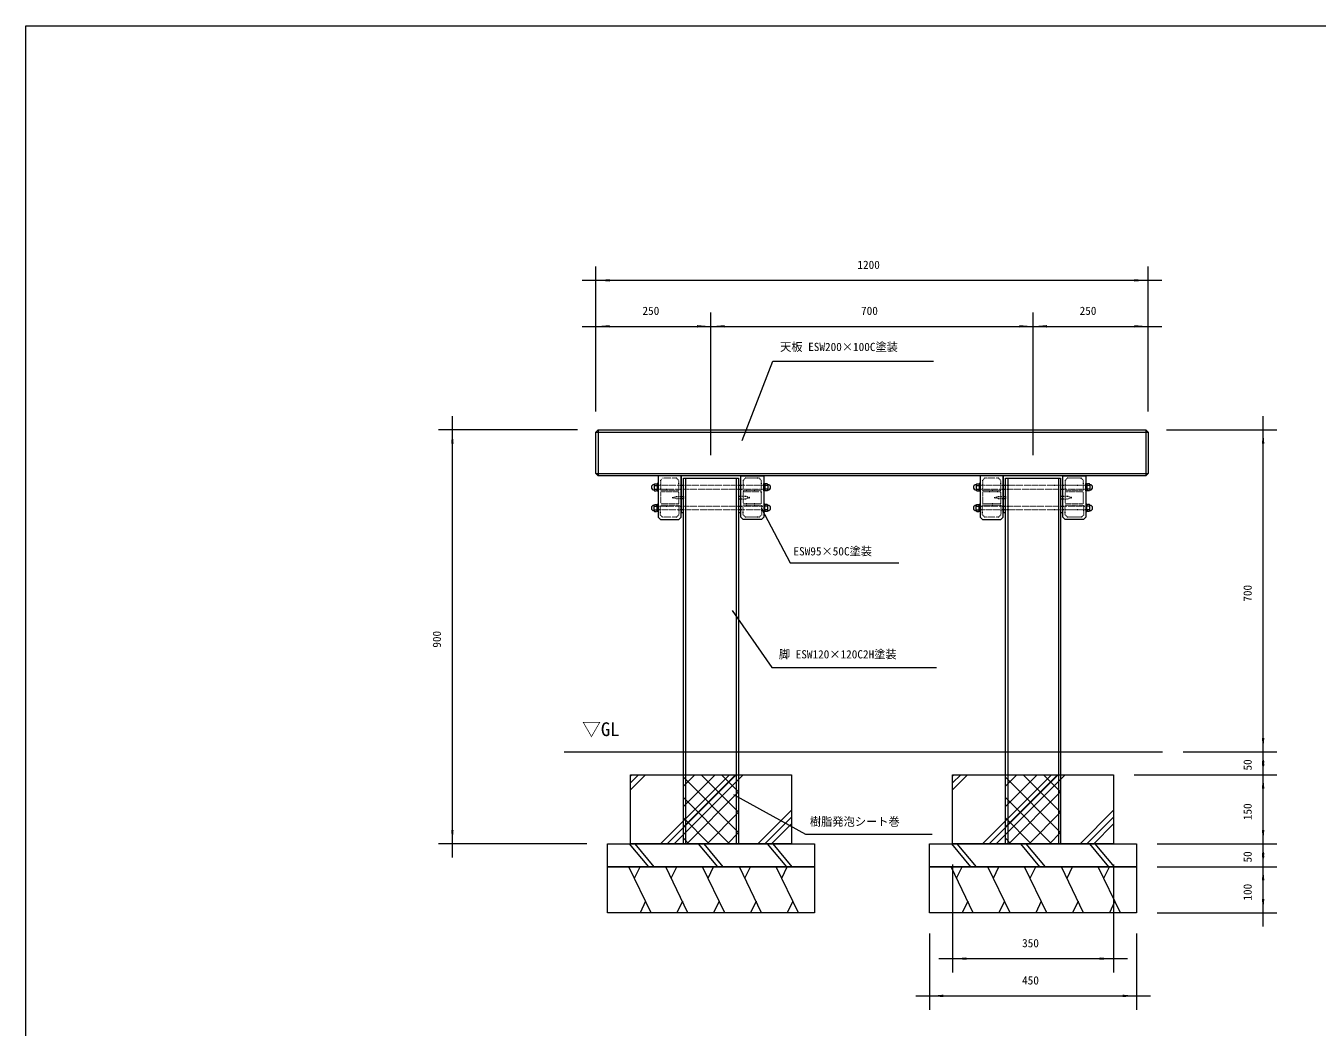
# Model space of a CAD drawing. Units: millimetres, scale not verified. Extents: x -2925 to 2925, y -2062 to 2062.
# Drawn here: x -2925 to -118, y -115 to 2062 of the extents above; entities that cross this region are included whole.
import ezdxf
from ezdxf.enums import TextEntityAlignment as Align

# ---------------------------------------------------------------- set-up
doc = ezdxf.new("R2010")
doc.units = ezdxf.units.MM
doc.header["$LTSCALE"] = 10
doc.linetypes.add('USER5', pattern=[0.208282, 0.069427, -0.138855])
doc.layers.add('0-1_IMPORTED', color=30, linetype='Continuous', lineweight=18)
doc.styles.add('ＭＳ ゴシック', font='')
doc.styles.get('ＭＳ ゴシック').set_extended_font_data('MS Gothic')

msp = doc.modelspace()

# ---------------------------------------------------------------- linework, layer by layer
at = {"layer": '0-1_IMPORTED', "color": 1}
for p, q in [((-1686, 1224), (-1686, 1539)), ((-486, 1224), (-486, 1539)), ((-1686, 1509), (-1716, 1509)), ((-486, 1509), (-1686, 1509)), ((-456, 1509), (-486, 1509)), ((-1686, 1224), (-1686, 1439)), ((-1436, 1129), (-1436, 1439)), ((-1436, 1129), (-1436, 1439)), ((-736, 1129), (-736, 1439)), ((-736, 1129), (-736, 1439)), ((-486, 1224), (-486, 1439)), ((-1716, 1409), (-1686, 1409)), ((-1686, 1409), (-1436, 1409)), ((-1466, 1409), (-1436, 1409)), ((-1436, 1409), (-1406, 1409)), ((-1436, 1409), (-736, 1409)), ((-766, 1409), (-736, 1409)), ((-736, 1409), (-706, 1409)), ((-736, 1409), (-486, 1409)), ((-486, 1409), (-456, 1409)), ((-1998, 1184), (-1998, 1214)), ((-236, 1184), (-236, 1214)), ((-1726, 1184), (-2028, 1184)), ((-1998, 284), (-1998, 1184)), ((-446, 1184), (-206, 1184)), ((-236, 484), (-236, 1184)), ((-236, 484), (-236, 514)), ((-409.88, 484), (-206, 484)), ((-409.88, 484), (-206, 484)), ((-236, 434), (-236, 484)), ((-236, 454), (-236, 484)), ((-236, 434), (-236, 464)), ((-516, 434), (-206, 434)), ((-516, 434), (-206, 434)), ((-236, 284), (-236, 434)), ((-236, 404), (-236, 434)), ((-1386.83, 391.09), (-1230.35, 304.65)), ((-236, 284), (-236, 314)), ((-1706, 284), (-2028, 284)), ((-1998, 254), (-1998, 284)), ((-1230.35, 304.65), (-955, 304.65)), ((-466, 284), (-206, 284)), ((-466, 284), (-206, 284)), ((-236, 234), (-236, 284)), ((-236, 254), (-236, 284)), ((-236, 234), (-236, 264)), ((-911, 239), (-911, 4)), ((-561, 239), (-561, 4)), ((-466, 234), (-206, 234)), ((-466, 234), (-206, 234)), ((-236, 134), (-236, 234)), ((-236, 204), (-236, 234)), ((-466, 134), (-206, 134)), ((-236, 104), (-236, 134)), ((-961, 89), (-961, -77)), ((-511, 89), (-511, -77)), ((-941, 34), (-911, 34)), ((-911, 34), (-561, 34)), ((-561, 34), (-531, 34)), ((-991, -47), (-961, -47)), ((-961, -47), (-511, -47)), ((-511, -47), (-481, -47))]:
    msp.add_line(p, q, dxfattribs=at)
at = {"layer": '0-1_IMPORTED'}
for p, q in [((-1686, 1179), (-486, 1179)), ((-1681, 1184), (-1681, 1084)), ((-491, 1184), (-491, 1084)), ((-1686, 1089), (-486, 1089)), ((-1559.5, 1064.75), (-1558.49, 1066.5)), ((-1558.49, 1066.5), (-1554.01, 1066.5)), ((-1553, 1064.75), (-1554.01, 1066.5)), ((-1491, 1079), (-1491, 284)), ((-1381, 1079), (-1381, 284)), ((-1319, 1064.75), (-1317.99, 1066.5)), ((-1313.51, 1066.5), (-1317.99, 1066.5)), ((-1312.5, 1064.75), (-1313.51, 1066.5)), ((-859.5, 1064.75), (-858.49, 1066.5)), ((-858.49, 1066.5), (-854.01, 1066.5)), ((-853, 1064.75), (-854.01, 1066.5)), ((-791, 1079), (-791, 284)), ((-681, 1079), (-681, 284)), ((-619, 1064.75), (-617.99, 1066.5)), ((-613.51, 1066.5), (-617.99, 1066.5)), ((-612.5, 1064.75), (-613.51, 1066.5)), ((-1559.75, 1064.75), (-1559.5, 1064.75)), ((-1559.75, 1053.25), (-1559.5, 1053.25)), ((-1559.5, 1064.75), (-1559.5, 1053.25)), ((-1559.5, 1062.74), (-1553, 1062.74)), ((-1559.5, 1055.26), (-1553, 1055.26)), ((-1559.5, 1053.25), (-1558.49, 1051.5)), ((-1558.49, 1051.5), (-1554.01, 1051.5)), ((-1553, 1053.25), (-1554.01, 1051.5)), ((-1553, 1064.75), (-1553, 1053.25)), ((-1319, 1064.75), (-1319, 1053.25)), ((-1312.5, 1062.74), (-1319, 1062.74)), ((-1312.5, 1055.26), (-1319, 1055.26)), ((-1319, 1053.25), (-1317.99, 1051.5)), ((-1313.51, 1051.5), (-1317.99, 1051.5)), ((-1312.5, 1053.25), (-1313.51, 1051.5)), ((-1312.25, 1064.75), (-1312.5, 1064.75)), ((-1312.5, 1064.75), (-1312.5, 1053.25)), ((-1312.25, 1053.25), (-1312.5, 1053.25)), ((-859.75, 1064.75), (-859.5, 1064.75)), ((-859.75, 1053.25), (-859.5, 1053.25)), ((-859.5, 1064.75), (-859.5, 1053.25)), ((-859.5, 1062.74), (-853, 1062.74)), ((-859.5, 1055.26), (-853, 1055.26)), ((-859.5, 1053.25), (-858.49, 1051.5)), ((-858.49, 1051.5), (-854.01, 1051.5)), ((-853, 1053.25), (-854.01, 1051.5)), ((-853, 1064.75), (-853, 1053.25)), ((-619, 1064.75), (-619, 1053.25)), ((-612.5, 1062.74), (-619, 1062.74)), ((-612.5, 1055.26), (-619, 1055.26)), ((-619, 1053.25), (-617.99, 1051.5)), ((-613.51, 1051.5), (-617.99, 1051.5)), ((-612.5, 1053.25), (-613.51, 1051.5)), ((-612.25, 1064.75), (-612.5, 1064.75)), ((-612.5, 1064.75), (-612.5, 1053.25)), ((-612.25, 1053.25), (-612.5, 1053.25)), ((-1559.75, 1019.75), (-1559.5, 1019.75)), ((-1559.5, 1019.75), (-1558.49, 1021.5)), ((-1559.5, 1008.25), (-1559.5, 1019.75)), ((-1559.5, 1017.74), (-1553, 1017.74)), ((-1558.49, 1021.5), (-1554.01, 1021.5)), ((-1553, 1019.75), (-1554.01, 1021.5)), ((-1553, 1008.25), (-1553, 1019.75)), ((-1319, 1019.75), (-1317.99, 1021.5)), ((-1319, 1008.25), (-1319, 1019.75)), ((-1312.5, 1017.74), (-1319, 1017.74)), ((-1313.51, 1021.5), (-1317.99, 1021.5)), ((-1312.5, 1019.75), (-1313.51, 1021.5)), ((-1312.25, 1019.75), (-1312.5, 1019.75)), ((-1312.5, 1008.25), (-1312.5, 1019.75)), ((-859.75, 1019.75), (-859.5, 1019.75)), ((-859.5, 1019.75), (-858.49, 1021.5)), ((-859.5, 1008.25), (-859.5, 1019.75)), ((-859.5, 1017.74), (-853, 1017.74)), ((-858.49, 1021.5), (-854.01, 1021.5)), ((-853, 1019.75), (-854.01, 1021.5)), ((-853, 1008.25), (-853, 1019.75)), ((-619, 1019.75), (-617.99, 1021.5)), ((-619, 1008.25), (-619, 1019.75)), ((-612.5, 1017.74), (-619, 1017.74)), ((-613.51, 1021.5), (-617.99, 1021.5)), ((-612.5, 1019.75), (-613.51, 1021.5)), ((-612.25, 1019.75), (-612.5, 1019.75)), ((-612.5, 1008.25), (-612.5, 1019.75)), ((-1559.75, 1008.25), (-1559.5, 1008.25)), ((-1559.5, 1010.26), (-1553, 1010.26)), ((-1559.5, 1008.25), (-1558.49, 1006.5)), ((-1558.49, 1006.5), (-1554.01, 1006.5)), ((-1553, 1008.25), (-1554.01, 1006.5)), ((-1312.5, 1010.26), (-1319, 1010.26)), ((-1319, 1008.25), (-1317.99, 1006.5)), ((-1313.51, 1006.5), (-1317.99, 1006.5)), ((-1312.5, 1008.25), (-1313.51, 1006.5)), ((-1312.25, 1008.25), (-1312.5, 1008.25)), ((-859.75, 1008.25), (-859.5, 1008.25)), ((-859.5, 1010.26), (-853, 1010.26)), ((-859.5, 1008.25), (-858.49, 1006.5)), ((-858.49, 1006.5), (-854.01, 1006.5)), ((-853, 1008.25), (-854.01, 1006.5)), ((-612.5, 1010.26), (-619, 1010.26)), ((-619, 1008.25), (-617.99, 1006.5)), ((-613.51, 1006.5), (-617.99, 1006.5)), ((-612.5, 1008.25), (-613.51, 1006.5)), ((-612.25, 1008.25), (-612.5, 1008.25)), ((-1754.88, 484), (-454.88, 484)), ((-1611, 401.43), (-1578.43, 434)), ((-1611, 416.28), (-1593.28, 434)), ((-1611, 431.13), (-1608.13, 434)), ((-1546, 284), (-1396, 434)), ((-1531.15, 284), (-1381.15, 434)), ((-1516.3, 284), (-1366.3, 434)), ((-1496, 409.35), (-1471.35, 434)), ((-1496, 365.16), (-1427.16, 434)), ((-1496, 320.96), (-1382.96, 434)), ((-1376, 308.34), (-1496, 428.34)), ((-1376, 352.53), (-1457.47, 434)), ((-1376, 396.73), (-1413.27, 434)), ((-911, 401.43), (-878.43, 434)), ((-911, 416.28), (-893.28, 434)), ((-911, 431.13), (-908.13, 434)), ((-846, 284), (-696, 434)), ((-831.15, 284), (-681.15, 434)), ((-816.3, 284), (-666.3, 434)), ((-796, 409.35), (-771.35, 434)), ((-796, 365.16), (-727.16, 434)), ((-796, 320.96), (-682.96, 434)), ((-676, 308.34), (-796, 428.34)), ((-676, 352.53), (-757.47, 434)), ((-676, 396.73), (-713.27, 434)), ((-1488.77, 284), (-1376, 396.77)), ((-788.77, 284), (-676, 396.77)), ((-1395.85, 284), (-1496, 384.15)), ((-695.85, 284), (-796, 384.15)), ((-1440.05, 284), (-1496, 339.95)), ((-1444.57, 284), (-1376, 352.57)), ((-1333.87, 284), (-1261, 356.87)), ((-1319.02, 284), (-1261, 342.02)), ((-740.05, 284), (-796, 339.95)), ((-744.57, 284), (-676, 352.57)), ((-633.87, 284), (-561, 356.87)), ((-619.02, 284), (-561, 342.02)), ((-1304.17, 284), (-1261, 327.17)), ((-604.17, 284), (-561, 327.17)), ((-1613.5, 284), (-1571.74, 234)), ((-1601.69, 284), (-1559.93, 234)), ((-1484.24, 284), (-1496, 295.76)), ((-1463.5, 284), (-1421.74, 234)), ((-1451.69, 284), (-1409.93, 234)), ((-1400.38, 284), (-1376, 308.38)), ((-1313.5, 284), (-1271.74, 234)), ((-1301.69, 284), (-1259.93, 234)), ((-913.5, 284), (-871.74, 234)), ((-901.69, 284), (-859.93, 234)), ((-784.24, 284), (-796, 295.76)), ((-763.5, 284), (-721.74, 234)), ((-751.69, 284), (-709.93, 234)), ((-700.38, 284), (-676, 308.38)), ((-613.5, 284), (-571.74, 234)), ((-601.69, 284), (-559.93, 234)), ((-1566, 134), (-1614.25, 234)), ((-1602.18, 209), (-1590.12, 234)), ((-1486, 134), (-1534.25, 234)), ((-1522.18, 209), (-1510.12, 234)), ((-1406, 134), (-1454.25, 234)), ((-1442.18, 209), (-1430.12, 234)), ((-1326, 134), (-1374.25, 234)), ((-1362.18, 209), (-1350.12, 234)), ((-1246, 134), (-1294.25, 234)), ((-1282.18, 209), (-1270.12, 234)), ((-866, 134), (-914.25, 234)), ((-902.18, 209), (-890.12, 234)), ((-786, 134), (-834.25, 234)), ((-822.18, 209), (-810.12, 234)), ((-706, 134), (-754.25, 234)), ((-742.18, 209), (-730.12, 234)), ((-626, 134), (-674.25, 234)), ((-662.18, 209), (-650.12, 234)), ((-546, 134), (-594.25, 234)), ((-582.18, 209), (-570.12, 234)), ((-1578.06, 159), (-1590.12, 134)), ((-1498.06, 159), (-1510.12, 134)), ((-1418.06, 159), (-1430.12, 134)), ((-1338.06, 159), (-1350.12, 134)), ((-1258.06, 159), (-1270.12, 134)), ((-878.06, 159), (-890.12, 134)), ((-798.06, 159), (-810.12, 134)), ((-718.06, 159), (-730.12, 134)), ((-638.06, 159), (-650.12, 134)), ((-558.06, 159), (-570.12, 134))]:
    msp.add_line(p, q, dxfattribs=at)
for points in [[(-2925, 2062.5), (2925, 2062.5), (2925, -2062.5), (-2925, -2062.5)], [(-1681, 1184), (-491, 1184), (-486, 1179), (-486, 1089), (-491, 1084), (-1681, 1084), (-1686, 1089), (-1686, 1179)], [(-1551, 1067), (-1553, 1067), (-1553, 1051), (-1551, 1051)], [(-1551, 1084), (-1551, 994), (-1546, 989), (-1506, 989), (-1501, 994), (-1501, 1084)], [(-1371, 1004), (-1371, 1079), (-1371, 1084), (-1376, 1084), (-1496, 1084), (-1501, 1084), (-1501, 1079), (-1501, 1004), (-1496, 1004), (-1496, 1079), (-1376, 1079), (-1376, 1004)], [(-1496, 1079), (-1376, 1079), (-1376, 284), (-1496, 284)], [(-1321, 1084), (-1321, 994), (-1326, 989), (-1366, 989), (-1371, 994), (-1371, 1084)], [(-1321, 1067), (-1319, 1067), (-1319, 1051), (-1321, 1051)], [(-851, 1067), (-853, 1067), (-853, 1051), (-851, 1051)], [(-851, 1084), (-851, 994), (-846, 989), (-806, 989), (-801, 994), (-801, 1084)], [(-671, 1004), (-671, 1079), (-671, 1084), (-676, 1084), (-796, 1084), (-801, 1084), (-801, 1079), (-801, 1004), (-796, 1004), (-796, 1079), (-676, 1079), (-676, 1004)], [(-796, 1079), (-676, 1079), (-676, 284), (-796, 284)], [(-621, 1084), (-621, 994), (-626, 989), (-666, 989), (-671, 994), (-671, 1084)], [(-621, 1067), (-619, 1067), (-619, 1051), (-621, 1051)], [(-1551, 1006), (-1553, 1006), (-1553, 1022), (-1551, 1022)], [(-1321, 1006), (-1319, 1006), (-1319, 1022), (-1321, 1022)], [(-851, 1006), (-853, 1006), (-853, 1022), (-851, 1022)], [(-621, 1006), (-619, 1006), (-619, 1022), (-621, 1022)], [(-1611, 434), (-1261, 434), (-1261, 284), (-1611, 284)], [(-1496, 434), (-1376, 434), (-1376, 284), (-1496, 284)], [(-911, 434), (-561, 434), (-561, 284), (-911, 284)], [(-1661, 284), (-1211, 284), (-1211, 234), (-1661, 234)], [(-961, 284), (-511, 284), (-511, 234), (-961, 234)], [(-1661, 234), (-1211, 234), (-1211, 134), (-1661, 134)], [(-961, 234), (-511, 234), (-511, 134), (-961, 134)]]:
    msp.add_lwpolyline(points, close=True, dxfattribs=at)
at = {"layer": '0-1_IMPORTED', "color": 1}
for points in [[(-1368, 1161), (-1301.23, 1333.62), (-952, 1333.62)], [(-1326, 1013), (-1264, 895), (-1028, 895)], [(-1390, 791), (-1304, 667), (-946, 667)]]:
    msp.add_lwpolyline(points, dxfattribs=at)
at = {"layer": '0-1_IMPORTED', "linetype": 'USER5'}
for points in [[(-1546, 1074), (-1546, 1053), (-1506, 1053), (-1506, 1074), (-1511, 1079), (-1541, 1079)], [(-1366, 1074), (-1366, 1053), (-1326, 1053), (-1326, 1074), (-1331, 1079), (-1361, 1079)], [(-846, 1074), (-846, 1053), (-806, 1053), (-806, 1074), (-811, 1079), (-841, 1079)], [(-666, 1074), (-666, 1053), (-626, 1053), (-626, 1074), (-631, 1079), (-661, 1079)], [(-1321, 1063), (-1551, 1063), (-1551, 1055), (-1321, 1055)], [(-1546, 1049), (-1546, 1024), (-1506, 1024), (-1506, 1049)], [(-1496, 1039.07), (-1496, 1033.93), (-1511, 1033.93), (-1520.45, 1036.5), (-1511, 1039.07)], [(-1376, 1039.07), (-1376, 1033.93), (-1361, 1033.93), (-1351.55, 1036.5), (-1361, 1039.07)], [(-1366, 1049), (-1366, 1024), (-1326, 1024), (-1326, 1049)], [(-621, 1063), (-851, 1063), (-851, 1055), (-621, 1055)], [(-846, 1049), (-846, 1024), (-806, 1024), (-806, 1049)], [(-796, 1039.07), (-796, 1033.93), (-811, 1033.93), (-820.45, 1036.5), (-811, 1039.07)], [(-676, 1039.07), (-676, 1033.93), (-661, 1033.93), (-651.55, 1036.5), (-661, 1039.07)], [(-666, 1049), (-666, 1024), (-626, 1024), (-626, 1049)], [(-1321, 1010), (-1551, 1010), (-1551, 1018), (-1321, 1018)], [(-1546, 999), (-1546, 1020), (-1506, 1020), (-1506, 999), (-1511, 994), (-1541, 994)], [(-1366, 999), (-1366, 1020), (-1326, 1020), (-1326, 999), (-1331, 994), (-1361, 994)], [(-621, 1010), (-851, 1010), (-851, 1018), (-621, 1018)], [(-846, 999), (-846, 1020), (-806, 1020), (-806, 999), (-811, 994), (-841, 994)], [(-666, 999), (-666, 1020), (-626, 1020), (-626, 999), (-631, 994), (-661, 994)]]:
    msp.add_lwpolyline(points, close=True, dxfattribs=at)
at = {"layer": '0-1_IMPORTED'}
for centre, start, end in [((-1559.75, 1059), 90, 270), ((-1312.25, 1059), 270, 90), ((-859.75, 1059), 90, 270), ((-612.25, 1059), 270, 90), ((-1559.75, 1014), 90, 270), ((-1312.25, 1014), 270, 90), ((-859.75, 1014), 90, 270), ((-612.25, 1014), 270, 90)]:
    msp.add_arc(centre, 5.75, start, end, dxfattribs=at)
at = {"layer": '0-1_IMPORTED', "color": 1}
for points in [[(-1686, 1509), (-1656, 1511.62), (-1656, 1506.38)], [(-486, 1509), (-516, 1506.38), (-516, 1511.62)], [(-1686, 1409), (-1656, 1411.62), (-1656, 1406.38)], [(-1436, 1409), (-1466, 1406.38), (-1466, 1411.62)], [(-1436, 1409), (-1406, 1411.62), (-1406, 1406.38)], [(-736, 1409), (-766, 1406.38), (-766, 1411.62)], [(-736, 1409), (-706, 1411.62), (-706, 1406.38)], [(-486, 1409), (-516, 1406.38), (-516, 1411.62)], [(-1998, 1184), (-1995.38, 1154), (-2000.62, 1154)], [(-236, 1184), (-233.38, 1154), (-238.62, 1154)], [(-236, 484), (-238.62, 514), (-233.38, 514)], [(-236, 484), (-233.38, 454), (-238.62, 454)], [(-236, 434), (-238.62, 464), (-233.38, 464)], [(-236, 434), (-233.38, 404), (-238.62, 404)], [(-1998, 284), (-2000.62, 314), (-1995.38, 314)], [(-236, 284), (-238.62, 314), (-233.38, 314)], [(-236, 284), (-233.38, 254), (-238.62, 254)], [(-236, 234), (-238.62, 264), (-233.38, 264)], [(-236, 234), (-233.38, 204), (-238.62, 204)], [(-236, 134), (-238.62, 164), (-233.38, 164)], [(-911, 34), (-881, 36.62), (-881, 31.38)], [(-561, 34), (-591, 31.38), (-591, 36.62)], [(-961, -47), (-931, -44.38), (-931, -49.62)], [(-511, -47), (-541, -49.62), (-541, -44.38)]]:
    msp.add_solid(points, dxfattribs=at)

# ---------------------------------------------------------------- texts
at = {"layer": '0-1_IMPORTED', "color": 7, "style": 'ＭＳ ゴシック'}
for s, height, p in [('1200', 17.91, (-1117.75, 1528.45)), ('250', 17.91, (-1584.81, 1428.45)), ('700', 17.91, (-1109.81, 1428.45)), ('250', 17.91, (-634.81, 1428.45)), ('天板 ESW200×100C塗装', 17.91, (-1285.76, 1349.9)), ('ESW95×50C塗装', 17.91, (-1256.64, 905.49)), ('脚 ESW120×120C2H塗装', 17.91, (-1288.46, 681.49)), ('▽GL', 29.85, (-1716, 509.08)), ('樹脂発泡シート巻', 17.91, (-1221.11, 317.6)), ('350', 17.91, (-759.81, 53.44)), ('450', 17.91, (-759.81, -27.55))]:
    msp.add_text(s, height=height, dxfattribs=at).set_placement(p, align=Align.BOTTOM_LEFT)
for s, p in [('700', (-255.44, 810.19)), ('900', (-2017.45, 710.19)), ('50', (-255.44, 443.13)), ('150', (-255.44, 335.19)), ('50', (-255.44, 243.13)), ('100', (-255.44, 160.19))]:
    msp.add_text(s, height=17.91, rotation=90, dxfattribs=at).set_placement(p, align=Align.BOTTOM_LEFT)

doc.saveas('drawing.dxf')
